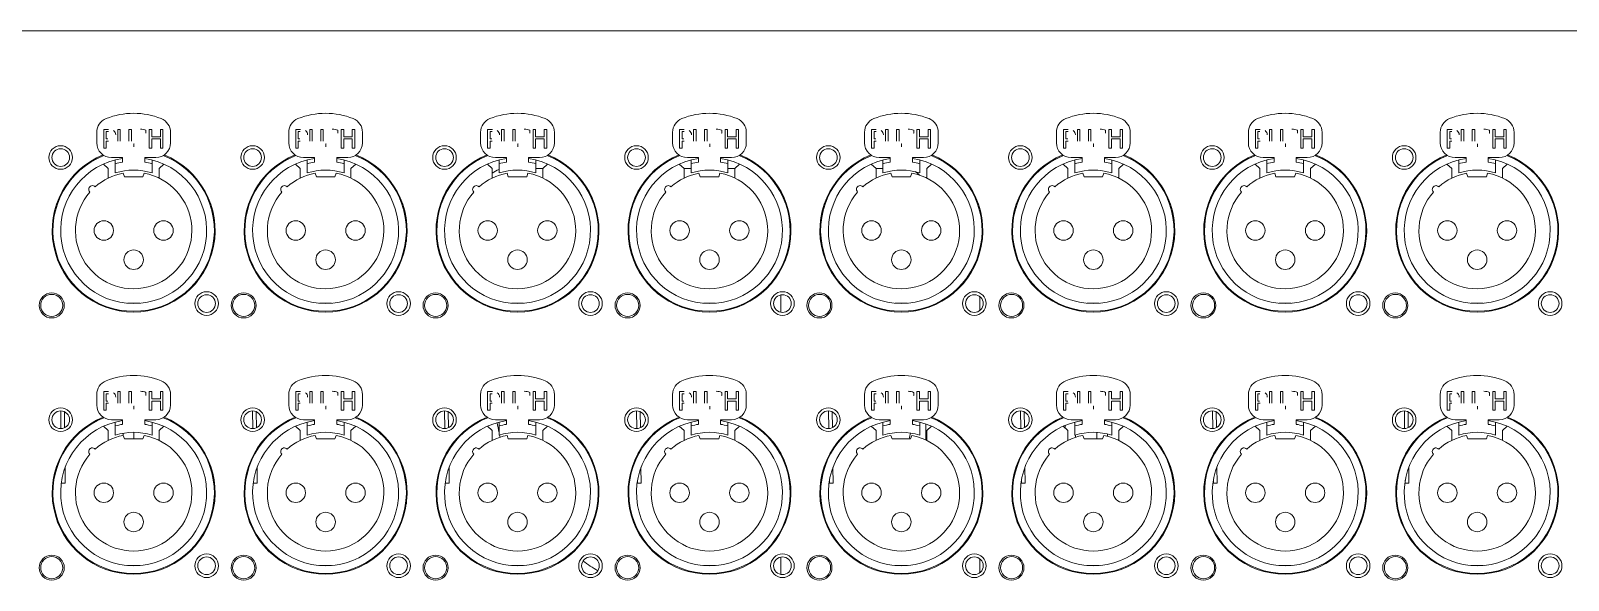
# Model space of a CAD drawing. Header units: millimetres. Extents: x -12727 to 3737, y -1743 to 2772.
# Drawn here: x 374.5 to 583, y 554.1 to 628.7 of the extents above; entities that cross this region are included whole.
import ezdxf

# ---------------------------------------------------------------- set-up
doc = ezdxf.new("R2010")
doc.units = ezdxf.units.MM
doc.layers.get('0').update_dxf_attribs({"lineweight": 5})
doc.layers.add('-0', color=7, linetype='Continuous', lineweight=5)

# ---------------------------------------------------------------- blocks, each defined once
blk = doc.blocks.new('BEHRINGER S32')
at = {"layer": '-0', "color": 253, "lineweight": 15}
for p, q in [((21.31, 132.06), (460.31, 132.06)), ((32.61, 116.87), (32.61, 118.29)), ((34.2, 118.69), (33.56, 118.69)), ((33.56, 118.69), (33.56, 116.15)), ((33.9, 117.39), (33.9, 118.4)), ((33.9, 118.4), (34.18, 118.4)), ((34.13, 117.39), (33.9, 117.39)), ((33.9, 117.1), (34.19, 117.1)), ((33.9, 116.15), (33.9, 117.1)), ((35.46, 118.69), (35.46, 117.11)), ((35.8, 118.69), (35.46, 118.69)), ((35.8, 117.11), (35.8, 118.69)), ((36.96, 118.69), (36.96, 117.1)), ((37.3, 118.69), (36.96, 118.69)), ((37.3, 117.11), (37.3, 118.69)), ((39.26, 118.17), (39.28, 118.17)), ((39.28, 118.17), (39.28, 118.57)), ((39.73, 118.69), (39.73, 116.15)), ((40.06, 118.69), (39.73, 118.69)), ((40.06, 117.69), (40.06, 118.69)), ((41.23, 117.69), (40.06, 117.69)), ((40.06, 117.39), (41.23, 117.39)), ((40.06, 116.15), (40.06, 117.39)), ((41.23, 118.69), (41.23, 117.69)), ((41.57, 118.69), (41.23, 118.69)), ((41.23, 117.39), (41.23, 116.15)), ((41.57, 116.15), (41.57, 118.69)), ((42.61, 118.29), (42.61, 116.87)), ((58.65, 116.87), (58.65, 118.29)), ((60.24, 118.69), (59.6, 118.69)), ((59.6, 118.69), (59.6, 116.15)), ((59.94, 117.39), (59.94, 118.4)), ((59.94, 118.4), (60.22, 118.4)), ((60.17, 117.39), (59.94, 117.39)), ((59.94, 117.1), (60.22, 117.1)), ((59.94, 116.15), (59.94, 117.1)), ((61.49, 118.69), (61.49, 117.11)), ((61.83, 118.69), (61.49, 118.69)), ((61.83, 117.11), (61.83, 118.69)), ((62.99, 118.69), (62.99, 117.1)), ((63.33, 118.69), (62.99, 118.69)), ((63.33, 117.11), (63.33, 118.69)), ((65.29, 118.17), (65.32, 118.17)), ((65.32, 118.17), (65.32, 118.57)), ((65.76, 118.69), (65.76, 116.15)), ((66.1, 118.69), (65.76, 118.69)), ((66.1, 117.69), (66.1, 118.69)), ((67.27, 117.69), (66.1, 117.69)), ((66.1, 117.39), (67.27, 117.39)), ((66.1, 116.15), (66.1, 117.39)), ((67.27, 118.69), (67.27, 117.69)), ((67.6, 118.69), (67.27, 118.69)), ((67.27, 117.39), (67.27, 116.15)), ((67.6, 116.15), (67.6, 118.69)), ((68.65, 118.29), (68.65, 116.87)), ((84.68, 116.87), (84.68, 118.29)), ((86.27, 118.69), (85.63, 118.69)), ((85.63, 118.69), (85.63, 116.15)), ((85.97, 117.39), (85.97, 118.4)), ((85.97, 118.4), (86.25, 118.4)), ((86.2, 117.39), (85.97, 117.39)), ((85.97, 117.1), (86.26, 117.1)), ((85.97, 116.15), (85.97, 117.1)), ((87.53, 118.69), (87.53, 117.11)), ((87.87, 118.69), (87.53, 118.69)), ((87.87, 117.11), (87.87, 118.69)), ((89.03, 118.69), (89.03, 117.1)), ((89.37, 118.69), (89.03, 118.69)), ((89.37, 117.11), (89.37, 118.69)), ((91.33, 118.17), (91.35, 118.17)), ((91.35, 118.17), (91.35, 118.57)), ((91.8, 118.69), (91.8, 116.15)), ((92.13, 118.69), (91.8, 118.69)), ((92.13, 117.69), (92.13, 118.69)), ((93.3, 117.69), (92.13, 117.69)), ((92.13, 117.39), (93.3, 117.39)), ((92.13, 116.15), (92.13, 117.39)), ((93.3, 118.69), (93.3, 117.69)), ((93.64, 118.69), (93.3, 118.69)), ((93.3, 117.39), (93.3, 116.15)), ((93.64, 116.15), (93.64, 118.69)), ((94.68, 118.29), (94.68, 116.87)), ((110.72, 116.87), (110.72, 118.29)), ((112.31, 118.69), (111.67, 118.69)), ((111.67, 118.69), (111.67, 116.15)), ((112.01, 117.39), (112.01, 118.4)), ((112.01, 118.4), (112.29, 118.4)), ((112.24, 117.39), (112.01, 117.39)), ((112.01, 117.1), (112.29, 117.1)), ((112.01, 116.15), (112.01, 117.1)), ((113.56, 118.69), (113.56, 117.11)), ((113.9, 118.69), (113.56, 118.69)), ((113.9, 117.11), (113.9, 118.69)), ((115.06, 118.69), (115.06, 117.1)), ((115.4, 118.69), (115.06, 118.69)), ((115.4, 117.11), (115.4, 118.69)), ((117.36, 118.17), (117.39, 118.17)), ((117.39, 118.17), (117.39, 118.57)), ((117.83, 118.69), (117.83, 116.15)), ((118.17, 118.69), (117.83, 118.69)), ((118.17, 117.69), (118.17, 118.69)), ((119.34, 117.69), (118.17, 117.69)), ((118.17, 117.39), (119.34, 117.39)), ((118.17, 116.15), (118.17, 117.39)), ((119.34, 118.69), (119.34, 117.69)), ((119.67, 118.69), (119.34, 118.69)), ((119.34, 117.39), (119.34, 116.15)), ((119.67, 116.15), (119.67, 118.69)), ((120.72, 118.29), (120.72, 116.87)), ((136.75, 116.87), (136.75, 118.29)), ((138.34, 118.69), (137.7, 118.69)), ((137.7, 118.69), (137.7, 116.15)), ((138.04, 117.39), (138.04, 118.4)), ((138.04, 118.4), (138.32, 118.4)), ((138.27, 117.39), (138.04, 117.39)), ((138.04, 117.1), (138.33, 117.1)), ((138.04, 116.15), (138.04, 117.1)), ((139.6, 118.69), (139.6, 117.11)), ((139.94, 118.69), (139.6, 118.69)), ((139.94, 117.11), (139.94, 118.69)), ((141.1, 118.69), (141.1, 117.1)), ((141.44, 118.69), (141.1, 118.69)), ((141.44, 117.11), (141.44, 118.69)), ((143.4, 118.17), (143.42, 118.17)), ((143.42, 118.17), (143.42, 118.57)), ((143.87, 118.69), (143.87, 116.15)), ((144.2, 118.69), (143.87, 118.69)), ((144.2, 117.69), (144.2, 118.69)), ((145.37, 117.69), (144.2, 117.69)), ((144.2, 117.39), (145.37, 117.39)), ((144.2, 116.15), (144.2, 117.39)), ((145.37, 118.69), (145.37, 117.69)), ((145.71, 118.69), (145.37, 118.69)), ((145.37, 117.39), (145.37, 116.15)), ((145.71, 116.15), (145.71, 118.69)), ((146.75, 118.29), (146.75, 116.87)), ((162.79, 116.87), (162.79, 118.29)), ((164.38, 118.69), (163.74, 118.69)), ((163.74, 118.69), (163.74, 116.15)), ((164.08, 117.39), (164.08, 118.4)), ((164.08, 118.4), (164.36, 118.4)), ((164.31, 117.39), (164.08, 117.39)), ((164.08, 117.1), (164.36, 117.1)), ((164.08, 116.15), (164.08, 117.1)), ((165.63, 118.69), (165.63, 117.11)), ((165.97, 118.69), (165.63, 118.69)), ((165.97, 117.11), (165.97, 118.69)), ((167.13, 118.69), (167.13, 117.1)), ((167.47, 118.69), (167.13, 118.69)), ((167.47, 117.11), (167.47, 118.69)), ((169.43, 118.17), (169.46, 118.17)), ((169.46, 118.17), (169.46, 118.57)), ((169.9, 118.69), (169.9, 116.15)), ((170.24, 118.69), (169.9, 118.69)), ((170.24, 117.69), (170.24, 118.69)), ((171.41, 117.69), (170.24, 117.69)), ((170.24, 117.39), (171.41, 117.39)), ((170.24, 116.15), (170.24, 117.39)), ((171.41, 118.69), (171.41, 117.69)), ((171.74, 118.69), (171.41, 118.69)), ((171.41, 117.39), (171.41, 116.15)), ((171.74, 116.15), (171.74, 118.69)), ((172.79, 118.29), (172.79, 116.87)), ((188.82, 116.87), (188.82, 118.29)), ((190.41, 118.69), (189.77, 118.69)), ((189.77, 118.69), (189.77, 116.15)), ((190.11, 117.39), (190.11, 118.4)), ((190.11, 118.4), (190.39, 118.4)), ((190.34, 117.39), (190.11, 117.39)), ((190.11, 117.1), (190.4, 117.1)), ((190.11, 116.15), (190.11, 117.1)), ((191.67, 118.69), (191.67, 117.11)), ((192.01, 118.69), (191.67, 118.69)), ((192.01, 117.11), (192.01, 118.69)), ((193.17, 118.69), (193.17, 117.1)), ((193.51, 118.69), (193.17, 118.69)), ((193.51, 117.11), (193.51, 118.69)), ((195.47, 118.17), (195.49, 118.17)), ((195.49, 118.17), (195.49, 118.57)), ((195.94, 118.69), (195.94, 116.15)), ((196.27, 118.69), (195.94, 118.69)), ((196.27, 117.69), (196.27, 118.69)), ((197.44, 117.69), (196.27, 117.69)), ((196.27, 117.39), (197.44, 117.39)), ((196.27, 116.15), (196.27, 117.39)), ((197.44, 118.69), (197.44, 117.69)), ((197.78, 118.69), (197.44, 118.69)), ((197.44, 117.39), (197.44, 116.15)), ((197.78, 116.15), (197.78, 118.69)), ((198.82, 118.29), (198.82, 116.87)), ((214.86, 116.87), (214.86, 118.29)), ((216.45, 118.69), (215.81, 118.69)), ((215.81, 118.69), (215.81, 116.15)), ((216.15, 117.39), (216.15, 118.4)), ((216.15, 118.4), (216.43, 118.4)), ((216.38, 117.39), (216.15, 117.39)), ((216.15, 117.1), (216.43, 117.1)), ((216.15, 116.15), (216.15, 117.1)), ((217.7, 118.69), (217.7, 117.11)), ((218.04, 118.69), (217.7, 118.69)), ((218.04, 117.11), (218.04, 118.69)), ((219.2, 118.69), (219.2, 117.1)), ((219.54, 118.69), (219.2, 118.69)), ((219.54, 117.11), (219.54, 118.69)), ((221.5, 118.17), (221.53, 118.17)), ((221.53, 118.17), (221.53, 118.57)), ((221.97, 118.69), (221.97, 116.15)), ((222.31, 118.69), (221.97, 118.69)), ((222.31, 117.69), (222.31, 118.69)), ((223.48, 117.69), (222.31, 117.69)), ((222.31, 117.39), (223.48, 117.39)), ((222.31, 116.15), (222.31, 117.39)), ((223.48, 118.69), (223.48, 117.69)), ((223.81, 118.69), (223.48, 118.69)), ((223.48, 117.39), (223.48, 116.15)), ((223.81, 116.15), (223.81, 118.69)), ((224.86, 118.29), (224.86, 116.87)), ((33.56, 116.15), (33.9, 116.15)), ((36.11, 114.87), (34.61, 114.87)), ((36.11, 114.25), (36.11, 114.87)), ((37.65, 116.73), (37.65, 116.3)), ((37.68, 116.73), (37.65, 116.73)), ((39.11, 114.87), (39.11, 114.25)), ((40.61, 114.87), (39.11, 114.87)), ((39.73, 116.15), (40.06, 116.15)), ((41.23, 116.15), (41.57, 116.15)), ((59.6, 116.15), (59.94, 116.15)), ((62.15, 114.87), (60.65, 114.87)), ((62.15, 114.25), (62.15, 114.87)), ((63.69, 116.73), (63.69, 116.3)), ((63.71, 116.73), (63.69, 116.73)), ((65.15, 114.87), (65.15, 114.25)), ((66.65, 114.87), (65.15, 114.87)), ((65.76, 116.15), (66.1, 116.15)), ((67.27, 116.15), (67.6, 116.15)), ((85.63, 116.15), (85.97, 116.15)), ((88.18, 114.87), (86.68, 114.87)), ((88.18, 114.25), (88.18, 114.87)), ((89.72, 116.73), (89.72, 116.3)), ((89.75, 116.73), (89.72, 116.73)), ((91.18, 114.87), (91.18, 114.25)), ((92.68, 114.87), (91.18, 114.87)), ((91.8, 116.15), (92.13, 116.15)), ((93.3, 116.15), (93.64, 116.15)), ((111.67, 116.15), (112.01, 116.15)), ((114.22, 114.87), (112.72, 114.87)), ((114.22, 114.25), (114.22, 114.87)), ((115.76, 116.73), (115.76, 116.3)), ((115.78, 116.73), (115.76, 116.73)), ((117.22, 114.87), (117.22, 114.25)), ((118.72, 114.87), (117.22, 114.87)), ((117.83, 116.15), (118.17, 116.15)), ((119.34, 116.15), (119.67, 116.15)), ((137.7, 116.15), (138.04, 116.15)), ((140.25, 114.87), (138.75, 114.87)), ((140.25, 114.25), (140.25, 114.87)), ((141.79, 116.73), (141.79, 116.3)), ((141.82, 116.73), (141.79, 116.73)), ((143.25, 114.87), (143.25, 114.25)), ((144.75, 114.87), (143.25, 114.87)), ((143.87, 116.15), (144.2, 116.15)), ((145.37, 116.15), (145.71, 116.15)), ((163.74, 116.15), (164.08, 116.15)), ((166.29, 114.87), (164.79, 114.87)), ((166.29, 114.25), (166.29, 114.87)), ((167.83, 116.73), (167.83, 116.3)), ((167.85, 116.73), (167.83, 116.73)), ((169.29, 114.87), (169.29, 114.25)), ((170.79, 114.87), (169.29, 114.87)), ((169.9, 116.15), (170.24, 116.15)), ((171.41, 116.15), (171.74, 116.15)), ((189.77, 116.15), (190.11, 116.15)), ((192.32, 114.87), (190.82, 114.87)), ((192.32, 114.25), (192.32, 114.87)), ((193.86, 116.73), (193.86, 116.3)), ((193.89, 116.73), (193.86, 116.73)), ((195.32, 114.87), (195.32, 114.25)), ((196.82, 114.87), (195.32, 114.87)), ((195.94, 116.15), (196.27, 116.15)), ((197.44, 116.15), (197.78, 116.15)), ((215.81, 116.15), (216.15, 116.15)), ((218.36, 114.87), (216.86, 114.87)), ((218.36, 114.25), (218.36, 114.87)), ((219.9, 116.73), (219.9, 116.3)), ((219.92, 116.73), (219.9, 116.73)), ((221.36, 114.87), (221.36, 114.25)), ((222.86, 114.87), (221.36, 114.87)), ((221.97, 116.15), (222.31, 116.15)), ((223.48, 116.15), (223.81, 116.15)), ((34.17, 113.4), (33.52, 113.99)), ((34.17, 113.4), (34.17, 112.08)), ((35.11, 114.55), (35.11, 114.03)), ((35.11, 112.78), (35.11, 114.03)), ((36.36, 112.27), (36.19, 112.74)), ((39.03, 112.74), (38.86, 112.27)), ((40.11, 114.03), (40.11, 114.55)), ((40.11, 114.03), (40.11, 112.78)), ((41.7, 113.99), (41.06, 113.4)), ((41.06, 112.08), (41.06, 113.4)), ((60.2, 113.4), (59.55, 113.99)), ((60.2, 113.4), (60.2, 112.08)), ((61.15, 114.55), (61.15, 114.03)), ((61.15, 112.78), (61.15, 114.03)), ((62.4, 112.27), (62.22, 112.74)), ((65.07, 112.74), (64.9, 112.27)), ((66.15, 114.03), (66.15, 114.55)), ((66.15, 114.03), (66.15, 112.78)), ((67.74, 113.99), (67.09, 113.4)), ((67.09, 112.08), (67.09, 113.4)), ((86.24, 113.4), (85.59, 113.99)), ((86.24, 113.4), (86.24, 112.08)), ((87.18, 114.55), (87.18, 114.03)), ((87.18, 112.78), (87.18, 114.03)), ((88.43, 112.27), (88.26, 112.74)), ((91.1, 112.74), (90.93, 112.27)), ((92.18, 114.03), (92.18, 114.55)), ((92.18, 114.03), (92.18, 112.78)), ((92.18, 113.38), (93.13, 113.38)), ((93.77, 113.99), (93.13, 113.4)), ((93.13, 112.08), (93.13, 113.4)), ((112.27, 113.4), (111.62, 113.99)), ((112.27, 113.4), (112.27, 112.08)), ((112.27, 113.38), (113.22, 113.38)), ((113.22, 114.55), (113.22, 114.03)), ((113.22, 112.78), (113.22, 114.03)), ((114.47, 112.27), (114.29, 112.74)), ((117.14, 112.74), (116.97, 112.27)), ((118.22, 114.03), (118.22, 114.55)), ((118.22, 114.03), (118.22, 112.78)), ((118.22, 113.38), (119.16, 113.38)), ((119.81, 113.99), (119.16, 113.4)), ((119.16, 112.08), (119.16, 113.4)), ((138.31, 113.4), (137.66, 113.99)), ((138.31, 113.4), (138.31, 112.08)), ((138.31, 113.38), (139.25, 113.38)), ((139.25, 114.55), (139.25, 114.03)), ((139.25, 112.78), (139.25, 114.03)), ((140.5, 112.27), (140.33, 112.74)), ((143.17, 112.74), (143, 112.27)), ((144.25, 114.03), (144.25, 114.55)), ((144.25, 114.03), (144.25, 112.78)), ((145.84, 113.99), (145.2, 113.4)), ((145.2, 112.08), (145.2, 113.4)), ((164.34, 113.4), (163.69, 113.99)), ((164.34, 113.4), (164.34, 112.08)), ((165.29, 114.55), (165.29, 114.03)), ((165.29, 112.78), (165.29, 114.03)), ((166.54, 112.27), (166.36, 112.74)), ((169.21, 112.74), (169.04, 112.27)), ((170.29, 114.03), (170.29, 114.55)), ((170.29, 114.03), (170.29, 112.78)), ((171.88, 113.99), (171.23, 113.4)), ((171.23, 112.08), (171.23, 113.4)), ((190.38, 113.4), (189.73, 113.99)), ((190.38, 113.4), (190.38, 112.08)), ((191.32, 114.55), (191.32, 114.03)), ((191.32, 112.78), (191.32, 114.03)), ((192.57, 112.27), (192.4, 112.74)), ((195.24, 112.74), (195.07, 112.27)), ((196.32, 114.03), (196.32, 114.55)), ((196.32, 114.03), (196.32, 112.78)), ((197.91, 113.99), (197.27, 113.4)), ((197.27, 112.08), (197.27, 113.4)), ((216.41, 113.4), (215.76, 113.99)), ((216.41, 113.4), (216.41, 112.08)), ((217.36, 114.55), (217.36, 114.03)), ((217.36, 112.78), (217.36, 114.03)), ((218.61, 112.27), (218.43, 112.74)), ((221.28, 112.74), (221.11, 112.27)), ((222.36, 114.03), (222.36, 114.55)), ((222.36, 114.03), (222.36, 112.78)), ((223.95, 113.99), (223.3, 113.4)), ((223.3, 112.08), (223.3, 113.4)), ((36.36, 112.27), (38.86, 112.27)), ((62.4, 112.27), (64.9, 112.27)), ((88.43, 112.27), (90.93, 112.27)), ((114.47, 112.27), (116.97, 112.27)), ((140.5, 112.27), (143, 112.27)), ((166.54, 112.27), (169.04, 112.27)), ((192.57, 112.27), (195.07, 112.27)), ((218.61, 112.27), (221.11, 112.27)), ((26.66, 106.45), (26.66, 104.97)), ((48.56, 104.97), (48.56, 106.45)), ((52.7, 106.45), (52.7, 104.97)), ((74.6, 104.97), (74.6, 106.45)), ((78.73, 106.45), (78.73, 104.97)), ((100.63, 104.97), (100.63, 106.45)), ((104.77, 106.45), (104.77, 104.97)), ((126.67, 104.97), (126.67, 106.45)), ((130.8, 106.45), (130.8, 104.97)), ((152.7, 104.97), (152.7, 106.45)), ((156.84, 106.45), (156.84, 104.97)), ((178.74, 104.97), (178.74, 106.45)), ((182.87, 106.45), (182.87, 104.97)), ((204.77, 104.97), (204.77, 106.45)), ((208.91, 106.45), (208.91, 104.97)), ((230.81, 104.97), (230.81, 106.45)), ((26.66, 104.97), (26.66, 103.49)), ((48.56, 103.49), (48.56, 104.97)), ((52.7, 104.97), (52.7, 103.49)), ((74.6, 103.49), (74.6, 104.97)), ((78.73, 104.97), (78.73, 103.49)), ((100.63, 103.49), (100.63, 104.97)), ((104.77, 104.97), (104.77, 103.49)), ((126.67, 103.49), (126.67, 104.97)), ((130.8, 104.97), (130.8, 103.49)), ((152.7, 103.49), (152.7, 104.97)), ((156.84, 104.97), (156.84, 103.49)), ((178.74, 103.49), (178.74, 104.97)), ((182.87, 104.97), (182.87, 103.49)), ((204.77, 103.49), (204.77, 104.97)), ((208.91, 104.97), (208.91, 103.49)), ((230.81, 103.49), (230.81, 104.97)), ((125.39, 93.89), (125.39, 96.25)), ((152.4, 94.13), (152.4, 96.01)), ((38.43, 95.1), (36.79, 95.1)), ((64.46, 95.1), (62.83, 95.1)), ((90.5, 95.1), (88.86, 95.1)), ((116.53, 95.1), (114.9, 95.1)), ((142.57, 95.1), (140.93, 95.1)), ((168.6, 95.1), (166.97, 95.1)), ((194.64, 95.1), (193, 95.1)), ((220.67, 95.1), (219.04, 95.1)), ((32.61, 81.31), (32.61, 82.73)), ((34.2, 83.13), (33.56, 83.13)), ((33.56, 83.13), (33.56, 80.59)), ((33.9, 81.83), (33.9, 82.84)), ((33.9, 82.84), (34.18, 82.84)), ((34.13, 81.83), (33.9, 81.83)), ((33.9, 81.54), (34.19, 81.54)), ((33.9, 80.59), (33.9, 81.54)), ((35.46, 83.13), (35.46, 81.55)), ((35.8, 83.13), (35.46, 83.13)), ((35.8, 81.55), (35.8, 83.13)), ((36.96, 83.13), (36.96, 81.54)), ((37.3, 83.13), (36.96, 83.13)), ((37.3, 81.55), (37.3, 83.13)), ((39.26, 82.61), (39.28, 82.61)), ((39.28, 82.61), (39.28, 83.01)), ((39.73, 83.13), (39.73, 80.59)), ((40.06, 83.13), (39.73, 83.13)), ((40.06, 82.13), (40.06, 83.13)), ((41.23, 82.13), (40.06, 82.13)), ((40.06, 81.83), (41.23, 81.83)), ((40.06, 80.59), (40.06, 81.83)), ((41.23, 83.13), (41.23, 82.13)), ((41.57, 83.13), (41.23, 83.13)), ((41.23, 81.83), (41.23, 80.59)), ((41.57, 80.59), (41.57, 83.13)), ((42.61, 82.73), (42.61, 81.31)), ((58.65, 81.31), (58.65, 82.73)), ((60.24, 83.13), (59.6, 83.13)), ((59.6, 83.13), (59.6, 80.59)), ((59.94, 81.83), (59.94, 82.84)), ((59.94, 82.84), (60.22, 82.84)), ((60.17, 81.83), (59.94, 81.83)), ((59.94, 81.54), (60.22, 81.54)), ((59.94, 80.59), (59.94, 81.54)), ((61.49, 83.13), (61.49, 81.55)), ((61.83, 83.13), (61.49, 83.13)), ((61.83, 81.55), (61.83, 83.13)), ((62.99, 83.13), (62.99, 81.54)), ((63.33, 83.13), (62.99, 83.13)), ((63.33, 81.55), (63.33, 83.13)), ((65.29, 82.61), (65.32, 82.61)), ((65.32, 82.61), (65.32, 83.01)), ((65.76, 83.13), (65.76, 80.59)), ((66.1, 83.13), (65.76, 83.13)), ((66.1, 82.13), (66.1, 83.13)), ((67.27, 82.13), (66.1, 82.13)), ((66.1, 81.83), (67.27, 81.83)), ((66.1, 80.59), (66.1, 81.83)), ((67.27, 83.13), (67.27, 82.13)), ((67.6, 83.13), (67.27, 83.13)), ((67.27, 81.83), (67.27, 80.59)), ((67.6, 80.59), (67.6, 83.13)), ((68.65, 82.73), (68.65, 81.31)), ((84.68, 81.31), (84.68, 82.73)), ((86.27, 83.13), (85.63, 83.13)), ((85.63, 83.13), (85.63, 80.59)), ((85.97, 81.83), (85.97, 82.84)), ((85.97, 82.84), (86.25, 82.84)), ((86.2, 81.83), (85.97, 81.83)), ((85.97, 81.54), (86.26, 81.54)), ((85.97, 80.59), (85.97, 81.54)), ((87.53, 83.13), (87.53, 81.55)), ((87.87, 83.13), (87.53, 83.13)), ((87.87, 81.55), (87.87, 83.13)), ((89.03, 83.13), (89.03, 81.54)), ((89.37, 83.13), (89.03, 83.13)), ((89.37, 81.55), (89.37, 83.13)), ((91.33, 82.61), (91.35, 82.61)), ((91.35, 82.61), (91.35, 83.01)), ((91.8, 83.13), (91.8, 80.59)), ((92.13, 83.13), (91.8, 83.13)), ((92.13, 82.13), (92.13, 83.13)), ((93.3, 82.13), (92.13, 82.13)), ((92.13, 81.83), (93.3, 81.83)), ((92.13, 80.59), (92.13, 81.83)), ((93.3, 83.13), (93.3, 82.13)), ((93.64, 83.13), (93.3, 83.13)), ((93.3, 81.83), (93.3, 80.59)), ((93.64, 80.59), (93.64, 83.13)), ((94.68, 82.73), (94.68, 81.31)), ((110.72, 81.31), (110.72, 82.73)), ((112.31, 83.13), (111.67, 83.13)), ((111.67, 83.13), (111.67, 80.59)), ((112.01, 81.83), (112.01, 82.84)), ((112.01, 82.84), (112.29, 82.84)), ((112.24, 81.83), (112.01, 81.83)), ((112.01, 81.54), (112.29, 81.54)), ((112.01, 80.59), (112.01, 81.54)), ((113.56, 83.13), (113.56, 81.55)), ((113.9, 83.13), (113.56, 83.13)), ((113.9, 81.55), (113.9, 83.13)), ((115.06, 83.13), (115.06, 81.54)), ((115.4, 83.13), (115.06, 83.13)), ((115.4, 81.55), (115.4, 83.13)), ((117.36, 82.61), (117.39, 82.61)), ((117.39, 82.61), (117.39, 83.01)), ((117.83, 83.13), (117.83, 80.59)), ((118.17, 83.13), (117.83, 83.13)), ((118.17, 82.13), (118.17, 83.13)), ((119.34, 82.13), (118.17, 82.13)), ((118.17, 81.83), (119.34, 81.83)), ((118.17, 80.59), (118.17, 81.83)), ((119.34, 83.13), (119.34, 82.13)), ((119.67, 83.13), (119.34, 83.13)), ((119.34, 81.83), (119.34, 80.59)), ((119.67, 80.59), (119.67, 83.13)), ((120.72, 82.73), (120.72, 81.31)), ((136.75, 81.31), (136.75, 82.73)), ((138.34, 83.13), (137.7, 83.13)), ((137.7, 83.13), (137.7, 80.59)), ((138.04, 81.83), (138.04, 82.84)), ((138.04, 82.84), (138.32, 82.84)), ((138.27, 81.83), (138.04, 81.83)), ((138.04, 81.54), (138.33, 81.54)), ((138.04, 80.59), (138.04, 81.54)), ((139.6, 83.13), (139.6, 81.55)), ((139.94, 83.13), (139.6, 83.13)), ((139.94, 81.55), (139.94, 83.13)), ((141.1, 83.13), (141.1, 81.54)), ((141.44, 83.13), (141.1, 83.13)), ((141.44, 81.55), (141.44, 83.13)), ((143.4, 82.61), (143.42, 82.61)), ((143.42, 82.61), (143.42, 83.01)), ((143.87, 83.13), (143.87, 80.59)), ((144.2, 83.13), (143.87, 83.13)), ((144.2, 82.13), (144.2, 83.13)), ((145.37, 82.13), (144.2, 82.13)), ((144.2, 81.83), (145.37, 81.83)), ((144.2, 80.59), (144.2, 81.83)), ((145.37, 83.13), (145.37, 82.13)), ((145.71, 83.13), (145.37, 83.13)), ((145.37, 81.83), (145.37, 80.59)), ((145.71, 80.59), (145.71, 83.13)), ((146.75, 82.73), (146.75, 81.31)), ((162.79, 81.31), (162.79, 82.73)), ((164.38, 83.13), (163.74, 83.13)), ((163.74, 83.13), (163.74, 80.59)), ((164.08, 81.83), (164.08, 82.84)), ((164.08, 82.84), (164.36, 82.84)), ((164.31, 81.83), (164.08, 81.83)), ((164.08, 81.54), (164.36, 81.54)), ((164.08, 80.59), (164.08, 81.54)), ((165.63, 83.13), (165.63, 81.55)), ((165.97, 83.13), (165.63, 83.13)), ((165.97, 81.55), (165.97, 83.13)), ((167.13, 83.13), (167.13, 81.54)), ((167.47, 83.13), (167.13, 83.13)), ((167.47, 81.55), (167.47, 83.13)), ((169.43, 82.61), (169.46, 82.61)), ((169.46, 82.61), (169.46, 83.01)), ((169.9, 83.13), (169.9, 80.59)), ((170.24, 83.13), (169.9, 83.13)), ((170.24, 82.13), (170.24, 83.13)), ((171.41, 82.13), (170.24, 82.13)), ((170.24, 81.83), (171.41, 81.83)), ((170.24, 80.59), (170.24, 81.83)), ((171.41, 83.13), (171.41, 82.13)), ((171.74, 83.13), (171.41, 83.13)), ((171.41, 81.83), (171.41, 80.59)), ((171.74, 80.59), (171.74, 83.13)), ((172.79, 82.73), (172.79, 81.31)), ((188.82, 81.31), (188.82, 82.73)), ((190.41, 83.13), (189.77, 83.13)), ((189.77, 83.13), (189.77, 80.59)), ((190.11, 81.83), (190.11, 82.84)), ((190.11, 82.84), (190.39, 82.84)), ((190.34, 81.83), (190.11, 81.83)), ((190.11, 81.54), (190.4, 81.54)), ((190.11, 80.59), (190.11, 81.54)), ((191.67, 83.13), (191.67, 81.55)), ((192.01, 83.13), (191.67, 83.13)), ((192.01, 81.55), (192.01, 83.13)), ((193.17, 83.13), (193.17, 81.54)), ((193.51, 83.13), (193.17, 83.13)), ((193.51, 81.55), (193.51, 83.13)), ((195.47, 82.61), (195.49, 82.61)), ((195.49, 82.61), (195.49, 83.01)), ((195.94, 83.13), (195.94, 80.59)), ((196.27, 83.13), (195.94, 83.13)), ((196.27, 82.13), (196.27, 83.13)), ((197.44, 82.13), (196.27, 82.13)), ((196.27, 81.83), (197.44, 81.83)), ((196.27, 80.59), (196.27, 81.83)), ((197.44, 83.13), (197.44, 82.13)), ((197.78, 83.13), (197.44, 83.13)), ((197.44, 81.83), (197.44, 80.59)), ((197.78, 80.59), (197.78, 83.13)), ((198.82, 82.73), (198.82, 81.31)), ((214.86, 81.31), (214.86, 82.73)), ((216.45, 83.13), (215.81, 83.13)), ((215.81, 83.13), (215.81, 80.59)), ((216.15, 81.83), (216.15, 82.84)), ((216.15, 82.84), (216.43, 82.84)), ((216.38, 81.83), (216.15, 81.83)), ((216.15, 81.54), (216.43, 81.54)), ((216.15, 80.59), (216.15, 81.54)), ((217.7, 83.13), (217.7, 81.55)), ((218.04, 83.13), (217.7, 83.13)), ((218.04, 81.55), (218.04, 83.13)), ((219.2, 83.13), (219.2, 81.54)), ((219.54, 83.13), (219.2, 83.13)), ((219.54, 81.55), (219.54, 83.13)), ((221.5, 82.61), (221.53, 82.61)), ((221.53, 82.61), (221.53, 83.01)), ((221.97, 83.13), (221.97, 80.59)), ((222.31, 83.13), (221.97, 83.13)), ((222.31, 82.13), (222.31, 83.13)), ((223.48, 82.13), (222.31, 82.13)), ((222.31, 81.83), (223.48, 81.83)), ((222.31, 80.59), (222.31, 81.83)), ((223.48, 83.13), (223.48, 82.13)), ((223.81, 83.13), (223.48, 83.13)), ((223.48, 81.83), (223.48, 80.59)), ((223.81, 80.59), (223.81, 83.13)), ((224.86, 82.73), (224.86, 81.31)), ((27.74, 78.11), (27.71, 80.51)), ((28.24, 78.23), (28.21, 80.4)), ((33.56, 80.59), (33.9, 80.59)), ((36.11, 79.31), (34.61, 79.31)), ((36.11, 78.69), (36.11, 79.31)), ((37.65, 81.17), (37.65, 80.74)), ((37.68, 81.17), (37.65, 81.17)), ((39.11, 79.31), (39.11, 78.69)), ((40.61, 79.31), (39.11, 79.31)), ((39.73, 80.59), (40.06, 80.59)), ((41.23, 80.59), (41.57, 80.59)), ((53.78, 78.11), (53.75, 80.51)), ((54.28, 78.23), (54.25, 80.4)), ((59.6, 80.59), (59.94, 80.59)), ((62.15, 79.31), (60.65, 79.31)), ((62.15, 78.69), (62.15, 79.31)), ((63.69, 81.17), (63.69, 80.74)), ((63.71, 81.17), (63.69, 81.17)), ((65.15, 79.31), (65.15, 78.69)), ((66.65, 79.31), (65.15, 79.31)), ((65.76, 80.59), (66.1, 80.59)), ((67.27, 80.59), (67.6, 80.59)), ((79.82, 78.11), (79.79, 80.51)), ((80.32, 78.24), (80.29, 80.4)), ((85.63, 80.59), (85.97, 80.59)), ((88.18, 79.31), (86.68, 79.31)), ((88.18, 78.69), (88.18, 79.31)), ((89.72, 81.17), (89.72, 80.74)), ((89.75, 81.17), (89.72, 81.17)), ((91.18, 79.31), (91.18, 78.69)), ((92.68, 79.31), (91.18, 79.31)), ((91.8, 80.59), (92.13, 80.59)), ((93.3, 80.59), (93.64, 80.59)), ((105.86, 78.11), (105.83, 80.51)), ((106.36, 78.24), (106.33, 80.4)), ((111.67, 80.59), (112.01, 80.59)), ((114.22, 79.31), (112.72, 79.31)), ((114.22, 78.69), (114.22, 79.31)), ((115.76, 81.17), (115.76, 80.74)), ((115.78, 81.17), (115.76, 81.17)), ((117.22, 79.31), (117.22, 78.69)), ((118.72, 79.31), (117.22, 79.31)), ((117.83, 80.59), (118.17, 80.59)), ((119.34, 80.59), (119.67, 80.59)), ((131.9, 78.11), (131.87, 80.51)), ((132.4, 78.24), (132.37, 80.39)), ((137.7, 80.59), (138.04, 80.59)), ((140.25, 79.31), (138.75, 79.31)), ((140.25, 78.69), (140.25, 79.31)), ((141.79, 81.17), (141.79, 80.74)), ((141.82, 81.17), (141.79, 81.17)), ((143.25, 79.31), (143.25, 78.69)), ((144.75, 79.31), (143.25, 79.31)), ((143.87, 80.59), (144.2, 80.59)), ((145.37, 80.59), (145.71, 80.59)), ((157.94, 78.11), (157.91, 80.51)), ((158.44, 78.24), (158.41, 80.39)), ((163.74, 80.59), (164.08, 80.59)), ((166.29, 79.31), (164.79, 79.31)), ((166.29, 78.69), (166.29, 79.31)), ((167.83, 81.17), (167.83, 80.74)), ((167.85, 81.17), (167.83, 81.17)), ((169.29, 79.31), (169.29, 78.69)), ((170.79, 79.31), (169.29, 79.31)), ((169.9, 80.59), (170.24, 80.59)), ((171.41, 80.59), (171.74, 80.59)), ((183.98, 78.11), (183.95, 80.51)), ((184.48, 78.25), (184.45, 80.39)), ((189.77, 80.59), (190.11, 80.59)), ((192.32, 79.31), (190.82, 79.31)), ((192.32, 78.69), (192.32, 79.31)), ((193.86, 81.17), (193.86, 80.74)), ((193.89, 81.17), (193.86, 81.17)), ((195.32, 79.31), (195.32, 78.69)), ((196.82, 79.31), (195.32, 79.31)), ((195.94, 80.59), (196.27, 80.59)), ((197.44, 80.59), (197.78, 80.59)), ((210.02, 78.11), (209.99, 80.51)), ((210.52, 78.25), (210.49, 80.39)), ((215.81, 80.59), (216.15, 80.59)), ((218.36, 79.31), (216.86, 79.31)), ((218.36, 78.69), (218.36, 79.31)), ((219.9, 81.17), (219.9, 80.74)), ((219.92, 81.17), (219.9, 81.17)), ((221.36, 79.31), (221.36, 78.69)), ((222.86, 79.31), (221.36, 79.31)), ((221.97, 80.59), (222.31, 80.59)), ((223.48, 80.59), (223.81, 80.59)), ((34.17, 77.84), (33.52, 78.43)), ((34.17, 77.84), (34.17, 76.52)), ((35.11, 78.99), (35.11, 78.47)), ((35.11, 77.22), (35.11, 78.47)), ((36.36, 76.71), (36.19, 77.18)), ((36.2, 77.49), (36.2, 77.16)), ((37.64, 77.61), (37.64, 76.71)), ((39.03, 77.18), (38.86, 76.71)), ((40.11, 78.47), (40.11, 78.99)), ((40.11, 78.47), (40.11, 77.22)), ((41.7, 78.43), (41.06, 77.84)), ((41.06, 76.52), (41.06, 77.84)), ((60.2, 77.84), (59.55, 78.43)), ((60.2, 77.84), (60.2, 76.52)), ((61.15, 78.99), (61.15, 78.47)), ((61.15, 77.22), (61.15, 78.47)), ((62.4, 76.71), (62.22, 77.18)), ((65.07, 77.18), (64.9, 76.71)), ((66.15, 78.47), (66.15, 78.99)), ((66.15, 78.47), (66.15, 77.22)), ((67.74, 78.43), (67.09, 77.84)), ((67.09, 76.52), (67.09, 77.84)), ((86.24, 77.84), (85.59, 78.43)), ((86.24, 77.84), (86.24, 76.52)), ((87.18, 78.99), (87.18, 78.47)), ((87.18, 77.22), (87.18, 78.47)), ((88.43, 76.71), (88.26, 77.18)), ((91.1, 77.18), (90.93, 76.71)), ((92.18, 78.47), (92.18, 78.99)), ((92.18, 78.47), (92.18, 77.22)), ((93.77, 78.43), (93.13, 77.84)), ((93.13, 76.52), (93.13, 77.84)), ((112.27, 77.84), (111.62, 78.43)), ((112.27, 77.84), (112.27, 76.52)), ((113.22, 78.99), (113.22, 78.47)), ((113.22, 77.22), (113.22, 78.47)), ((114.47, 76.71), (114.29, 77.18)), ((117.14, 77.18), (116.97, 76.71)), ((118.22, 78.47), (118.22, 78.99)), ((118.22, 78.47), (118.22, 77.22)), ((119.81, 78.43), (119.16, 77.84)), ((119.16, 76.52), (119.16, 77.84)), ((138.31, 77.84), (137.66, 78.43)), ((138.31, 77.84), (138.31, 76.52)), ((139.25, 78.99), (139.25, 78.47)), ((139.25, 77.22), (139.25, 78.47)), ((140.5, 76.71), (140.33, 77.18)), ((143.17, 77.18), (143, 76.71)), ((144.25, 78.47), (144.25, 78.99)), ((144.25, 78.47), (144.25, 77.22)), ((145.08, 78.73), (145.08, 76.57)), ((145.84, 78.43), (145.2, 77.84)), ((145.2, 76.52), (145.2, 77.84)), ((164.34, 77.84), (163.69, 78.43)), ((163.95, 78.54), (163.95, 78.2)), ((164.34, 77.84), (164.34, 76.52)), ((165.29, 78.99), (165.29, 78.47)), ((165.29, 77.22), (165.29, 78.47)), ((165.39, 77.25), (165.39, 76.94)), ((166.54, 76.71), (166.36, 77.18)), ((168.28, 77.6), (168.28, 76.71)), ((169.21, 77.18), (169.04, 76.71)), ((169.72, 77.38), (169.72, 77.07)), ((170.29, 78.47), (170.29, 78.99)), ((170.29, 78.47), (170.29, 77.22)), ((171.88, 78.43), (171.23, 77.84)), ((171.23, 76.52), (171.23, 77.84)), ((190.38, 77.84), (189.73, 78.43)), ((190.38, 77.84), (190.38, 76.52)), ((191.32, 78.99), (191.32, 78.47)), ((191.32, 77.22), (191.32, 78.47)), ((192.57, 76.71), (192.4, 77.18)), ((195.24, 77.18), (195.07, 76.71)), ((196.32, 78.47), (196.32, 78.99)), ((196.32, 78.47), (196.32, 77.22)), ((197.91, 78.43), (197.27, 77.84)), ((197.27, 76.52), (197.27, 77.84)), ((216.41, 77.84), (215.76, 78.43)), ((216.41, 77.84), (216.41, 76.52)), ((217.36, 78.99), (217.36, 78.47)), ((217.36, 77.22), (217.36, 78.47)), ((218.61, 76.71), (218.43, 77.18)), ((221.28, 77.18), (221.11, 76.71)), ((222.36, 78.47), (222.36, 78.99)), ((222.36, 78.47), (222.36, 77.22)), ((223.95, 78.43), (223.3, 77.84)), ((223.3, 76.52), (223.3, 77.84)), ((36.36, 76.71), (38.86, 76.71)), ((62.4, 76.71), (64.9, 76.71)), ((88.43, 76.71), (90.93, 76.71)), ((114.47, 76.71), (116.97, 76.71)), ((140.5, 76.71), (143, 76.71)), ((166.54, 76.71), (169.04, 76.71)), ((192.57, 76.71), (195.07, 76.71)), ((218.61, 76.71), (221.11, 76.71)), ((27.83, 70.69), (27.83, 70.95)), ((28.33, 70.69), (28.31, 72.79)), ((53.87, 70.69), (53.87, 70.98)), ((54.37, 70.69), (54.35, 72.81)), ((79.91, 70.69), (79.91, 71)), ((80.41, 70.69), (80.39, 72.82)), ((105.95, 70.69), (105.95, 71.03)), ((106.45, 70.69), (106.43, 72.83)), ((131.99, 70.69), (131.99, 71.06)), ((132.49, 70.69), (132.47, 72.85)), ((158.03, 70.69), (158.03, 71.09)), ((158.53, 70.69), (158.51, 72.86)), ((184.07, 70.69), (184.07, 71.11)), ((184.57, 70.69), (184.55, 72.87)), ((210.11, 70.69), (210.11, 71.14)), ((210.61, 70.69), (210.59, 72.88)), ((26.66, 70.89), (26.66, 69.41)), ((26.66, 69.41), (26.66, 67.93)), ((28.33, 70.69), (27.83, 70.69)), ((48.56, 69.41), (48.56, 70.89)), ((48.56, 67.93), (48.56, 69.41)), ((52.7, 70.89), (52.7, 69.41)), ((52.7, 69.41), (52.7, 67.93)), ((54.37, 70.69), (53.87, 70.69)), ((74.6, 69.41), (74.6, 70.89)), ((74.6, 67.93), (74.6, 69.41)), ((78.73, 70.89), (78.73, 69.41)), ((78.73, 69.41), (78.73, 67.93)), ((80.41, 70.69), (79.91, 70.69)), ((100.63, 69.41), (100.63, 70.89)), ((100.63, 67.93), (100.63, 69.41)), ((104.77, 70.89), (104.77, 69.41)), ((104.77, 69.41), (104.77, 67.93)), ((106.45, 70.69), (105.95, 70.69)), ((126.67, 69.41), (126.67, 70.89)), ((126.67, 67.93), (126.67, 69.41)), ((130.8, 70.89), (130.8, 69.41)), ((130.8, 69.41), (130.8, 67.93)), ((132.49, 70.69), (131.99, 70.69)), ((152.7, 69.41), (152.7, 70.89)), ((152.7, 67.93), (152.7, 69.41)), ((156.84, 70.89), (156.84, 69.41)), ((156.84, 69.41), (156.84, 67.93)), ((158.53, 70.69), (158.03, 70.69)), ((178.74, 69.41), (178.74, 70.89)), ((178.74, 67.93), (178.74, 69.41)), ((182.87, 70.89), (182.87, 69.41)), ((182.87, 69.41), (182.87, 67.93)), ((184.57, 70.69), (184.07, 70.69)), ((204.77, 69.41), (204.77, 70.89)), ((204.77, 67.93), (204.77, 69.41)), ((208.91, 70.89), (208.91, 69.41)), ((208.91, 69.41), (208.91, 67.93)), ((210.61, 70.69), (210.11, 70.69)), ((230.81, 69.41), (230.81, 70.89)), ((230.81, 67.93), (230.81, 69.41)), ((125.39, 58.33), (125.39, 60.69)), ((38.43, 59.54), (36.79, 59.54)), ((64.46, 59.54), (62.83, 59.54)), ((90.5, 59.54), (88.86, 59.54)), ((116.53, 59.54), (114.9, 59.54)), ((142.57, 59.54), (140.93, 59.54)), ((152.4, 58.57), (152.4, 60.45)), ((168.6, 59.54), (166.97, 59.54)), ((194.64, 59.54), (193, 59.54)), ((220.67, 59.54), (219.04, 59.54))]:
    blk.add_line(p, q, dxfattribs=at)
for centre, radius in [((27.71, 114.87), 1.6), ((27.71, 114.87), 1.2), ((53.75, 114.87), 1.6), ((53.75, 114.87), 1.2), ((79.78, 114.87), 1.6), ((79.78, 114.87), 1.2), ((105.82, 114.87), 1.6), ((105.82, 114.87), 1.2), ((131.85, 114.87), 1.6), ((131.85, 114.87), 1.2), ((157.89, 114.87), 1.6), ((157.89, 114.87), 1.2), ((183.92, 114.87), 1.6), ((183.92, 114.87), 1.2), ((209.96, 114.87), 1.6), ((209.96, 114.87), 1.2), ((33.56, 104.97), 1.32), ((41.66, 104.97), 1.32), ((59.6, 104.97), 1.32), ((67.7, 104.97), 1.32), ((85.63, 104.97), 1.32), ((93.73, 104.97), 1.32), ((111.67, 104.97), 1.32), ((119.77, 104.97), 1.32), ((137.7, 104.97), 1.32), ((145.8, 104.97), 1.32), ((163.74, 104.97), 1.32), ((171.84, 104.97), 1.32), ((189.77, 104.97), 1.32), ((197.87, 104.97), 1.32), ((215.81, 104.97), 1.32), ((223.91, 104.97), 1.32), ((37.61, 101.01), 1.32), ((63.65, 101.01), 1.32), ((89.68, 101.01), 1.32), ((115.72, 101.01), 1.32), ((141.75, 101.01), 1.32), ((167.79, 101.01), 1.32), ((193.82, 101.01), 1.32), ((219.86, 101.01), 1.32), ((26.5, 94.81), 1.7), ((26.5, 94.81), 1.5), ((47.51, 95.07), 1.6), ((47.51, 95.07), 1.2), ((52.54, 94.81), 1.7), ((52.54, 94.81), 1.5), ((73.55, 95.07), 1.6), ((73.55, 95.07), 1.2), ((78.57, 94.81), 1.7), ((78.58, 94.81), 1.5), ((99.58, 95.07), 1.6), ((99.58, 95.07), 1.2), ((104.61, 94.81), 1.7), ((104.62, 94.81), 1.5), ((125.62, 95.07), 1.6), ((125.62, 95.07), 1.2), ((130.64, 94.81), 1.7), ((130.66, 94.81), 1.5), ((151.65, 95.07), 1.6), ((151.65, 95.07), 1.2), ((156.68, 94.81), 1.7), ((156.7, 94.81), 1.5), ((177.69, 95.07), 1.6), ((177.69, 95.07), 1.2), ((182.71, 94.81), 1.7), ((182.74, 94.81), 1.5), ((203.72, 95.07), 1.6), ((203.72, 95.07), 1.2), ((208.75, 94.81), 1.7), ((208.78, 94.81), 1.5), ((229.76, 95.07), 1.6), ((229.76, 95.07), 1.2), ((27.71, 79.31), 1.6), ((27.71, 79.31), 1.2), ((53.75, 79.31), 1.6), ((53.75, 79.31), 1.2), ((79.78, 79.31), 1.6), ((79.78, 79.31), 1.2), ((105.82, 79.31), 1.6), ((105.82, 79.31), 1.2), ((131.85, 79.31), 1.6), ((131.85, 79.31), 1.2), ((157.89, 79.31), 1.6), ((157.89, 79.31), 1.2), ((183.92, 79.31), 1.6), ((183.92, 79.31), 1.2), ((209.96, 79.31), 1.6), ((209.96, 79.31), 1.2), ((33.56, 69.41), 1.32), ((41.66, 69.41), 1.32), ((59.6, 69.41), 1.32), ((67.7, 69.41), 1.32), ((85.63, 69.41), 1.32), ((93.73, 69.41), 1.32), ((111.67, 69.41), 1.32), ((119.77, 69.41), 1.32), ((137.7, 69.41), 1.32), ((145.8, 69.41), 1.32), ((163.74, 69.41), 1.32), ((171.84, 69.41), 1.32), ((189.77, 69.41), 1.32), ((197.87, 69.41), 1.32), ((215.81, 69.41), 1.32), ((223.91, 69.41), 1.32), ((37.61, 65.45), 1.32), ((63.65, 65.45), 1.32), ((89.68, 65.45), 1.32), ((115.72, 65.45), 1.32), ((141.75, 65.45), 1.32), ((167.79, 65.45), 1.32), ((193.82, 65.45), 1.32), ((219.86, 65.45), 1.32), ((26.5, 59.25), 1.7), ((26.5, 59.25), 1.5), ((47.51, 59.51), 1.6), ((47.51, 59.51), 1.2), ((52.54, 59.25), 1.7), ((52.54, 59.25), 1.5), ((73.55, 59.51), 1.6), ((73.55, 59.51), 1.2), ((78.57, 59.25), 1.7), ((78.58, 59.25), 1.5), ((99.58, 59.51), 1.6), ((99.58, 59.51), 1.2), ((104.61, 59.25), 1.7), ((104.62, 59.25), 1.5), ((125.62, 59.51), 1.6), ((125.62, 59.51), 1.2), ((130.64, 59.25), 1.7), ((130.66, 59.25), 1.5), ((151.65, 59.51), 1.6), ((151.65, 59.51), 1.2), ((156.68, 59.25), 1.7), ((156.7, 59.25), 1.5), ((177.69, 59.51), 1.6), ((177.69, 59.51), 1.2), ((182.71, 59.25), 1.7), ((182.74, 59.25), 1.5), ((203.72, 59.51), 1.6), ((203.72, 59.51), 1.2), ((208.75, 59.25), 1.7), ((208.78, 59.25), 1.5), ((229.76, 59.51), 1.6), ((229.76, 59.51), 1.2)]:
    blk.add_circle(centre, radius, dxfattribs=at)
for centre, radius, start, end in [((34.61, 118.29), 2, 112.0243, 180), ((37.61, 110.87), 10, 67.9757, 112.0243), ((40.61, 118.29), 2, 0, 67.9757), ((60.65, 118.29), 2, 112.0243, 180), ((63.65, 110.87), 10, 67.9757, 112.0243), ((66.65, 118.29), 2, 0, 67.9757), ((86.68, 118.29), 2, 112.0243, 180), ((89.68, 110.87), 10, 67.9757, 112.0243), ((92.68, 118.29), 2, 0, 67.9757), ((112.72, 118.29), 2, 112.0243, 180), ((115.72, 110.87), 10, 67.9757, 112.0243), ((118.72, 118.29), 2, 0, 67.9757), ((138.75, 118.29), 2, 112.0243, 180), ((141.75, 110.87), 10, 67.9757, 112.0243), ((144.75, 118.29), 2, 0, 67.9757), ((164.79, 118.29), 2, 112.0243, 180), ((167.79, 110.87), 10, 67.9757, 112.0243), ((170.79, 118.29), 2, 0, 67.9757), ((190.82, 118.29), 2, 112.0243, 180), ((193.82, 110.87), 10, 67.9757, 112.0243), ((196.82, 118.29), 2, 0, 67.9757), ((216.86, 118.29), 2, 112.0243, 180), ((219.86, 110.87), 10, 67.9757, 112.0243), ((222.86, 118.29), 2, 0, 67.9757), ((34.61, 116.87), 2, 180, 270), ((40.61, 116.87), 2, 270, 0), ((60.65, 116.87), 2, 180, 270), ((66.65, 116.87), 2, 270, 0), ((86.68, 116.87), 2, 180, 270), ((92.68, 116.87), 2, 270, 0), ((112.72, 116.87), 2, 180, 270), ((118.72, 116.87), 2, 270, 0), ((138.75, 116.87), 2, 180, 270), ((144.75, 116.87), 2, 270, 0), ((164.79, 116.87), 2, 180, 270), ((170.79, 116.87), 2, 270, 0), ((190.82, 116.87), 2, 180, 270), ((196.82, 116.87), 2, 270, 0), ((216.86, 116.87), 2, 180, 270), ((222.86, 116.87), 2, 270, 0), ((37.61, 104.97), 11.05, 111.9441, 68.0559), ((37.61, 104.97), 10.95, 111.5709, 68.4291), ((37.61, 104.97), 9.9, 98.7147, 81.2853), ((63.65, 104.97), 11.05, 111.9441, 68.0559), ((63.65, 104.97), 10.95, 111.5709, 68.4291), ((63.65, 104.97), 9.9, 98.7147, 81.2853), ((89.68, 104.97), 11.05, 111.9441, 68.0559), ((89.68, 104.97), 10.95, 111.5709, 68.4291), ((89.68, 104.97), 9.9, 98.7147, 81.2853), ((115.72, 104.97), 11.05, 111.9441, 68.0559), ((115.72, 104.97), 10.95, 111.5709, 68.4291), ((115.72, 104.97), 9.9, 98.7147, 81.2853), ((141.75, 104.97), 11.05, 111.9441, 68.0559), ((141.75, 104.97), 10.95, 111.5709, 68.4291), ((141.75, 104.97), 9.9, 98.7147, 81.2853), ((167.79, 104.97), 11.05, 111.9441, 68.0559), ((167.79, 104.97), 10.95, 111.5709, 68.4291), ((167.79, 104.97), 9.9, 98.7147, 81.2853), ((193.82, 104.97), 11.05, 111.9441, 68.0559), ((193.82, 104.97), 10.95, 111.5709, 68.4291), ((193.82, 104.97), 9.9, 98.7147, 81.2853), ((219.86, 104.97), 11.05, 111.9441, 68.0559), ((219.86, 104.97), 10.95, 111.5709, 68.4291), ((219.86, 104.97), 9.9, 98.7147, 81.2853), ((37.61, 104.97), 7.9, 138.6269, 79.6343), ((37.61, 104.97), 7.9, 100.3657, 131.3731), ((37.61, 104.97), 9.4, 99.1822, 105.4239), ((37.61, 104.97), 8.2, 72.2492, 107.7508), ((37.61, 104.97), 9.4, 74.5761, 80.8178), ((63.65, 104.97), 7.9, 138.6269, 79.6343), ((63.65, 104.97), 7.9, 100.3657, 131.3731), ((63.65, 104.97), 9.4, 99.1822, 105.4239), ((63.65, 104.97), 8.2, 72.2492, 107.7508), ((63.65, 104.97), 9.4, 74.5761, 80.8178), ((89.68, 104.97), 7.9, 138.6269, 79.6343), ((89.68, 104.97), 7.9, 100.3657, 131.3731), ((88.08, 110.38), 3, 107.4576, 127.9519), ((89.68, 104.97), 9.4, 99.1822, 105.4239), ((89.68, 104.97), 8.2, 72.2492, 107.7508), ((89.68, 104.97), 9.4, 74.5761, 80.8178), ((115.72, 104.97), 7.9, 138.6269, 79.6343), ((115.72, 104.97), 7.9, 100.3657, 131.3731), ((115.72, 104.97), 9.4, 99.1822, 105.4239), ((115.72, 104.97), 8.2, 72.2492, 107.7508), ((115.72, 104.97), 9.4, 74.5761, 80.8178), ((141.75, 104.97), 7.9, 138.6269, 79.6343), ((141.75, 104.97), 7.9, 100.3657, 131.3731), ((141.75, 104.97), 9.4, 99.1822, 105.4239), ((141.75, 104.97), 8.2, 72.2492, 107.7508), ((141.75, 104.97), 9.4, 74.5761, 80.8178), ((142.08, 110.38), 3, 44.1569, 59.0748), ((167.79, 104.97), 7.9, 138.6269, 79.6343), ((167.79, 104.97), 7.9, 100.3657, 131.3731), ((167.79, 104.97), 9.4, 99.1822, 105.4239), ((167.79, 104.97), 8.2, 72.2492, 107.7508), ((167.79, 104.97), 9.4, 74.5761, 80.8178), ((193.82, 104.97), 7.9, 138.6269, 79.6343), ((193.82, 104.97), 7.9, 100.3657, 131.3731), ((193.82, 104.97), 9.4, 99.1822, 105.4239), ((193.82, 104.97), 8.2, 72.2492, 107.7508), ((193.82, 104.97), 9.4, 74.5761, 80.8178), ((219.86, 104.97), 7.9, 138.6269, 79.6343), ((219.86, 104.97), 7.9, 100.3657, 131.3731), ((219.86, 104.97), 9.4, 99.1822, 105.4239), ((219.86, 104.97), 8.2, 72.2492, 107.7508), ((219.86, 104.97), 9.4, 74.5761, 80.8178), ((32.02, 110.56), 0.5, 43.1865, 226.8135), ((58.06, 110.56), 0.5, 43.1865, 226.8135), ((84.09, 110.56), 0.5, 43.1865, 226.8135), ((110.13, 110.56), 0.5, 43.1865, 226.8135), ((136.16, 110.56), 0.5, 43.1865, 226.8135), ((162.2, 110.56), 0.5, 43.1865, 226.8135), ((188.23, 110.56), 0.5, 43.1865, 226.8135), ((214.27, 110.56), 0.5, 43.1865, 226.8135), ((34.61, 82.73), 2, 112.0243, 180), ((37.61, 75.31), 10, 67.9757, 112.0243), ((40.61, 82.73), 2, 0, 67.9757), ((60.65, 82.73), 2, 112.0243, 180), ((63.65, 75.31), 10, 67.9757, 112.0243), ((66.65, 82.73), 2, 0, 67.9757), ((86.68, 82.73), 2, 112.0243, 180), ((89.68, 75.31), 10, 67.9757, 112.0243), ((92.68, 82.73), 2, 0, 67.9757), ((112.72, 82.73), 2, 112.0243, 180), ((115.72, 75.31), 10, 67.9757, 112.0243), ((118.72, 82.73), 2, 0, 67.9757), ((138.75, 82.73), 2, 112.0243, 180), ((141.75, 75.31), 10, 67.9757, 112.0243), ((144.75, 82.73), 2, 0, 67.9757), ((164.79, 82.73), 2, 112.0243, 180), ((167.79, 75.31), 10, 67.9757, 112.0243), ((170.79, 82.73), 2, 0, 67.9757), ((190.82, 82.73), 2, 112.0243, 180), ((193.82, 75.31), 10, 67.9757, 112.0243), ((196.82, 82.73), 2, 0, 67.9757), ((216.86, 82.73), 2, 112.0243, 180), ((219.86, 75.31), 10, 67.9757, 112.0243), ((222.86, 82.73), 2, 0, 67.9757), ((37.61, 69.41), 11.05, 111.9441, 68.0559), ((37.61, 69.41), 10.95, 111.5709, 68.4291), ((34.61, 81.31), 2, 180, 270), ((40.61, 81.31), 2, 270, 0), ((63.65, 69.41), 11.05, 111.9441, 68.0559), ((63.65, 69.41), 10.95, 111.5709, 68.4291), ((60.65, 81.31), 2, 180, 270), ((66.65, 81.31), 2, 270, 0), ((89.68, 69.41), 11.05, 111.9441, 68.0559), ((89.68, 69.41), 10.95, 111.5709, 68.4291), ((86.68, 81.31), 2, 180, 270), ((92.68, 81.31), 2, 270, 0), ((115.72, 69.41), 11.05, 111.9441, 68.0559), ((115.72, 69.41), 10.95, 111.5709, 68.4291), ((112.72, 81.31), 2, 180, 270), ((118.72, 81.31), 2, 270, 0), ((141.75, 69.41), 11.05, 111.9441, 68.0559), ((141.75, 69.41), 10.95, 111.5709, 68.4291), ((138.75, 81.31), 2, 180, 270), ((144.75, 81.31), 2, 270, 0), ((167.79, 69.41), 11.05, 111.9441, 68.0559), ((167.79, 69.41), 10.95, 111.5709, 68.4291), ((164.79, 81.31), 2, 180, 270), ((170.79, 81.31), 2, 270, 0), ((193.82, 69.41), 11.05, 111.9441, 68.0559), ((193.82, 69.41), 10.95, 111.5709, 68.4291), ((190.82, 81.31), 2, 180, 270), ((196.82, 81.31), 2, 270, 0), ((219.86, 69.41), 11.05, 111.9441, 68.0559), ((219.86, 69.41), 10.95, 111.5709, 68.4291), ((216.86, 81.31), 2, 180, 270), ((222.86, 81.31), 2, 270, 0), ((37.61, 69.41), 9.9, 98.7147, 81.2853), ((37.61, 69.41), 7.9, 138.6269, 79.6343), ((37.61, 69.41), 7.9, 100.3657, 131.3731), ((37.61, 69.41), 9.4, 99.1822, 105.4239), ((37.61, 69.41), 8.2, 72.2492, 107.7508), ((37.61, 69.41), 9.4, 74.5761, 80.8178), ((63.65, 69.41), 9.9, 98.7147, 81.2853), ((63.65, 69.41), 7.9, 138.6269, 79.6343), ((63.65, 69.41), 7.9, 100.3657, 131.3731), ((63.65, 69.41), 9.4, 99.1822, 105.4239), ((63.65, 69.41), 8.2, 72.2492, 107.7508), ((63.65, 69.41), 9.4, 74.5761, 80.8178), ((89.68, 69.41), 9.9, 98.7147, 81.2853), ((89.68, 69.41), 7.9, 138.6269, 79.6343), ((89.68, 69.41), 7.9, 100.3657, 131.3731), ((115.08, 83.38), 28.5, 189.0019, 191.7776), ((89.68, 69.41), 9.4, 99.1822, 105.4239), ((89.68, 69.41), 8.2, 72.2492, 107.7508), ((115.08, 83.38), 28.5, 192.4385, 193.0435), ((89.68, 69.41), 9.4, 74.5761, 80.8178), ((115.72, 69.41), 9.9, 98.7147, 81.2853), ((115.72, 69.41), 7.9, 138.6269, 79.6343), ((115.72, 69.41), 7.9, 100.3657, 131.3731), ((115.72, 69.41), 9.4, 99.1822, 105.4239), ((115.72, 69.41), 8.2, 72.2492, 107.7508), ((115.72, 69.41), 9.4, 74.5761, 80.8178), ((141.75, 69.41), 9.9, 98.7147, 81.2853), ((141.75, 69.41), 7.9, 138.6269, 79.6343), ((141.75, 69.41), 7.9, 100.3657, 131.3731), ((141.75, 69.41), 9.4, 99.1822, 105.4239), ((141.75, 69.41), 8.2, 72.2492, 107.7508), ((115.08, 83.38), 28.5, 346.4652, 348.1317), ((141.75, 69.41), 9.4, 74.5761, 80.8178), ((167.79, 69.41), 9.9, 98.7147, 81.2853), ((167.79, 69.41), 7.9, 138.6269, 79.6343), ((167.79, 69.41), 7.9, 100.3657, 131.3731), ((167.79, 69.41), 9.4, 99.1822, 105.4239), ((167.79, 69.41), 8.2, 72.2492, 107.7508), ((167.79, 69.41), 9.4, 74.5761, 80.8178), ((193.82, 69.41), 9.9, 98.7147, 81.2853), ((193.82, 69.41), 7.9, 138.6269, 79.6343), ((193.82, 69.41), 7.9, 100.3657, 131.3731), ((193.82, 69.41), 9.4, 99.1822, 105.4239), ((193.82, 69.41), 8.2, 72.2492, 107.7508), ((193.82, 69.41), 9.4, 74.5761, 80.8178), ((219.86, 69.41), 9.9, 98.7147, 81.2853), ((219.86, 69.41), 7.9, 138.6269, 79.6343), ((219.86, 69.41), 7.9, 100.3657, 131.3731), ((219.86, 69.41), 9.4, 99.1822, 105.4239), ((219.86, 69.41), 8.2, 72.2492, 107.7508), ((219.86, 69.41), 9.4, 74.5761, 80.8178), ((32.02, 75), 0.5, 43.1865, 226.8135), ((58.06, 75), 0.5, 43.1865, 226.8135), ((84.09, 75), 0.5, 43.1865, 226.8135), ((110.13, 75), 0.5, 43.1865, 226.8135), ((136.16, 75), 0.5, 43.1865, 226.8135), ((162.2, 75), 0.5, 43.1865, 226.8135), ((188.23, 75), 0.5, 43.1865, 226.8135), ((214.27, 75), 0.5, 43.1865, 226.8135), ((115.08, 83.38), 28.5, 234.5893, 239.4153)]:
    blk.add_arc(centre, radius, start, end, dxfattribs=at)
for centre, major_axis, ratio, start_param, end_param in [((3.01, 97.61), (32.05, 20.73), 0.128767, 6.200065, 6.337356), ((36.7, 114.54), (2.77, 3.91), 0.543371, 0.086408, 0.367666), ((29.05, 97.61), (32.05, 20.73), 0.128767, 6.200065, 6.337356), ((62.74, 114.54), (2.77, 3.91), 0.543371, 0.086408, 0.367666), ((55.08, 97.61), (32.05, 20.73), 0.128767, 6.200065, 6.337356), ((88.77, 114.54), (2.77, 3.91), 0.543371, 0.086408, 0.367666), ((81.12, 97.61), (32.05, 20.73), 0.128767, 6.200065, 6.337356), ((114.81, 114.54), (2.77, 3.91), 0.543371, 0.086408, 0.367666), ((107.15, 97.61), (32.05, 20.73), 0.128767, 6.200065, 6.337356), ((140.84, 114.54), (2.77, 3.91), 0.543371, 0.086408, 0.367666), ((133.19, 97.61), (32.05, 20.73), 0.128767, 6.200065, 6.337356), ((166.88, 114.54), (2.77, 3.91), 0.543371, 0.086408, 0.367666), ((159.22, 97.61), (32.05, 20.73), 0.128767, 6.200065, 6.337356), ((192.91, 114.54), (2.77, 3.91), 0.543371, 0.086408, 0.367666), ((185.26, 97.61), (32.05, 20.73), 0.128767, 6.200065, 6.337356), ((218.95, 114.54), (2.77, 3.91), 0.543371, 0.086408, 0.367666), ((3.01, 62.05), (32.05, 20.73), 0.128767, 6.200065, 6.337356), ((36.7, 78.98), (2.77, 3.91), 0.543371, 0.086408, 0.367666), ((29.05, 62.05), (32.05, 20.73), 0.128767, 6.200065, 6.337356), ((62.74, 78.98), (2.77, 3.91), 0.543371, 0.086408, 0.367666), ((55.08, 62.05), (32.05, 20.73), 0.128767, 6.200065, 6.337356), ((88.77, 78.98), (2.77, 3.91), 0.543371, 0.086408, 0.367666), ((81.12, 62.05), (32.05, 20.73), 0.128767, 6.200065, 6.337356), ((114.81, 78.98), (2.77, 3.91), 0.543371, 0.086408, 0.367666), ((107.15, 62.05), (32.05, 20.73), 0.128767, 6.200065, 6.337356), ((140.84, 78.98), (2.77, 3.91), 0.543371, 0.086408, 0.367666), ((133.19, 62.05), (32.05, 20.73), 0.128767, 6.200065, 6.337356), ((166.88, 78.98), (2.77, 3.91), 0.543371, 0.086408, 0.367666), ((159.22, 62.05), (32.05, 20.73), 0.128767, 6.200065, 6.337356), ((192.91, 78.98), (2.77, 3.91), 0.543371, 0.086408, 0.367666), ((185.26, 62.05), (32.05, 20.73), 0.128767, 6.200065, 6.337356), ((218.95, 78.98), (2.77, 3.91), 0.543371, 0.086408, 0.367666)]:
    blk.add_ellipse(centre, major_axis=major_axis, ratio=ratio, start_param=start_param, end_param=end_param, dxfattribs=at)

msp = doc.modelspace()

# ---------------------------------------------------------------- block references
at = {"color": 253}
msp.add_blockref('BEHRINGER S32', (350.83, 496.6), dxfattribs=at)

doc.saveas('drawing.dxf')
